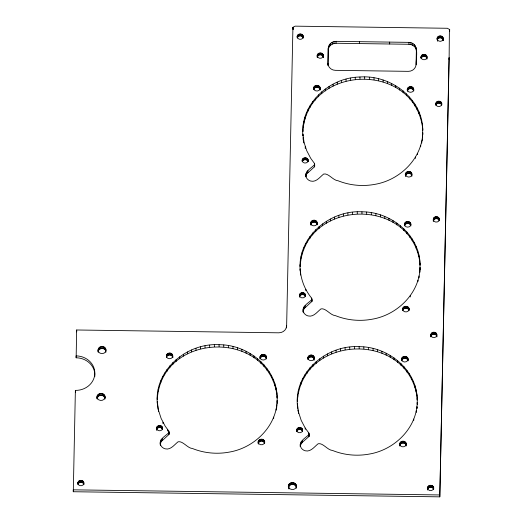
<?xml version="1.0" encoding="UTF-8"?>
<svg xmlns="http://www.w3.org/2000/svg" width="523" height="523" viewBox="0 0 523 523"><rect width="100%" height="100%" fill="white"/><g stroke="black" fill="none" stroke-linecap="round" stroke-linejoin="round"><path stroke-width="0.78" d="M260.062 356.804C259.467 361.047 266.893 361.105 266.416 356.869C265.645 352.456 258.388 354.476 260.075 358.83M401.644 360.805C399.866 355.104 409.823 355.019 407.999 360.87M404.501 223.929C403.906 228.172 411.333 228.231 410.856 223.994C410.307 219.993 403.475 221.157 404.527 225.197M407.378 89.073C406.783 93.316 414.203 93.375 413.732 89.139C412.954 84.726 405.698 86.746 407.391 91.1M407.986 358.843C408.424 362.622 402.082 363.25 401.618 359.536M157.534 405.802L157.292 401.775L158.482 410.222L161.11 418.393L165.131 426.082L168.785 431.07L168.752 432.724C165.673 436.051 159.495 438.555 160.188 444.02M160.201 444.655L161.182 441.569L168.785 434.626L168.818 432.972M297.679 408.47L297.371 403.736L298.555 412.183L301.189 420.348L305.203 428.043L308.858 433.024L308.825 434.678C305.484 438.039 299.215 440.869 300.274 446.609L300.509 443.105M300.542 445.008L302.379 442.255L308.864 436.581L308.897 434.927M311.669 298.169L311.643 299.823C308.302 303.183 302.026 306.014 303.085 311.76L304.072 308.668L311.878 301.425L311.669 298.169C304.85 289.964 300.797 279.524 300.182 268.881L300.352 272.195M422.316 124.167L422.767 130.312C422.728 98.35 390.413 74.606 359.935 77.005C329.372 77.397 299.803 104.188 302.922 135.928L302.889 134.025L304.072 142.472L306.707 150.637L310.721 158.332L314.375 163.313L314.343 164.967C311.002 168.328 304.732 171.158 305.792 176.905L306.779 173.813L314.382 166.876L314.696 165.869M449.407 29.465L449.113 59.609L439.797 496.85L73.298 491.731L75.377 390.4A19.076 17.266 -1.1 0 0 94.82 373.409A19.076 17.266 -1.1 0 0 76.116 355.882L76.149 357.784A19.076 17.266 -1.1 0 1 94.768 376.665M76.149 357.784L76.665 329.987L278.713 332.811A7.701 6.969 -1.1 0 0 286.565 325.947L286.597 327.849L292.926 27.353L295.149 26.15L447.368 28.275L449.355 29.399M328.248 48.149L327.96 65.231L328.248 48.149C328.366 44.187 332.183 41.252 335.995 41.35L408.94 42.37C420.178 43.03 415.778 58.073 416.145 64.865M416.393 49.378L416.073 64.558C415.955 68.52 412.137 71.448 408.326 71.35L335.374 70.337C331.582 70.337 327.862 67.277 327.928 63.329M439.797 496.85L449.08 57.7L449.113 59.609M166.412 355.385C165.641 359.608 173.061 359.916 172.753 355.673C172.394 351.646 165.438 352.587 166.438 356.653M313.702 89.681C312.081 84.007 321.854 84.118 320.102 89.851L319.899 87.204M310.852 222.504C310.08 226.734 317.5 227.034 317.193 222.798C316.428 217.947 308.492 220.621 311.002 225.269M320.05 89.969L320.069 87.942M307.975 357.359C307.204 361.589 314.624 361.89 314.323 357.654C313.741 353.208 306.354 354.986 307.955 359.386M157.331 403.678C154.037 370.127 186.94 342.742 219.052 344.703C248.033 344.572 277.151 367.885 277.17 398.068L276.726 391.917M276.765 393.819C266.22 328.366 161.162 332.765 157.286 399.422L157.253 397.513M160.162 442.752C160.13 445.648 162.385 448.113 165.118 448.812C170.655 450.29 174.329 444.681 178.095 441.778C182.939 440.712 187.391 448.231 192.569 448.551C204.192 453.212 217.13 454.402 229.427 452.075C254.296 447.832 276.536 426.408 277.177 400.422L277.105 403.743M422.355 126.069C411.817 60.616 306.753 65.015 302.882 131.665L302.843 129.763M300.215 270.783C296.92 237.226 329.823 209.847 361.942 211.808C390.916 211.678 420.034 234.99 420.061 265.168L419.616 259.022M419.649 260.925C409.11 195.471 304.046 199.871 300.176 266.521L300.137 264.618M297.404 405.639C294.109 372.082 327.012 344.696 359.131 346.664C388.105 346.533 417.223 369.839 417.249 400.023L416.798 393.871M416.838 395.78C406.299 330.32 301.235 334.72 297.365 401.376L297.326 399.474M422.532 138.118L422.728 128.41M419.884 272.267L420.021 263.265M300.241 444.707C300.209 447.603 302.464 450.074 305.19 450.774C310.727 452.245 314.408 446.635 318.167 443.733C323.011 442.667 327.47 450.185 332.648 450.506C344.265 455.167 357.202 456.357 369.5 454.029C394.375 449.787 416.609 428.363 417.249 402.383L417.289 404.286L417.21 398.121M417.066 407.123L416.962 408.535L416.923 406.633M264.533 441.255L264.573 443.164C263.71 439.98 258.323 440.51 258.264 443.864C256.218 438.248 265.946 437.516 264.658 443.282M264.631 442.007C264.573 445.773 258.205 445.74 258.225 441.961M405.658 173.486C404.488 177.657 411.869 178.506 411.947 174.283C411.653 169.367 403.396 171.439 405.658 176.251M405.573 176.14C405.639 172.78 411.019 172.25 411.882 175.434M402.69 310.355C401.304 305.033 410.47 305.086 409.097 310.401M409.071 309.132C409.012 312.891 402.645 312.865 402.664 309.086M406.103 446.008C408.306 439.823 397.728 439.758 399.912 445.962M399.827 445.844L399.912 443.19M276.654 407.986L276.85 404.678M305.759 174.996C305.726 177.892 307.982 180.363 310.708 181.063C316.245 182.54 319.926 176.931 323.685 174.022C328.529 172.956 332.988 180.474 338.165 180.795C349.782 185.462 362.72 186.652 375.017 184.325C399.892 180.075 422.126 158.652 422.767 132.672L422.806 134.574M422.126 140.935L422.362 139.53M303.052 309.851C303.02 312.747 305.275 315.219 308.008 315.918C313.539 317.389 317.219 311.786 320.985 308.877C325.822 307.812 330.281 315.33 335.459 315.65C347.076 320.311 360.014 321.501 372.311 319.18C397.186 314.931 419.42 293.508 420.067 267.528L420.1 269.43M416.38 412.052L416.609 410.647M98.082 350.024C98.187 345.376 106.058 345.461 105.986 350.135C105.888 354.784 98.017 354.705 98.082 350.024L98.121 351.927C98.219 347.782 104.881 347.161 105.908 351.11M77.829 483.036C77.907 479.46 83.961 479.526 83.909 483.121C83.83 486.697 77.777 486.638 77.829 483.036L77.855 484.311M97.239 395.944L97.121 398.774C95.049 392.237 106.391 391.603 105.012 398.245M104.862 399.173L104.992 396.977M156.717 427.435C155.599 431.318 162.457 432.148 162.561 428.219C162.3 423.591 154.547 425.578 156.71 430.102M156.639 430.037C156.717 426.918 161.731 426.454 162.509 429.422L162.476 427.52M297.214 37.891C295.855 32.746 304.68 32.851 303.288 37.976M303.268 36.702C303.19 40.278 297.136 40.219 297.188 36.617M317.369 57.569C315.179 51.614 325.345 51.627 323.371 57.576L323.247 54.954M317.298 57.491L317.376 54.869M302.216 161.653C300.869 156.586 309.557 156.691 308.178 161.731M323.338 55.667C323.26 59.243 317.206 59.184 317.258 55.588M308.152 160.463C308.073 163.961 302.15 163.902 302.196 160.378M328.287 50.051L328.549 46.364M299.489 295.234C299.568 291.742 305.497 291.801 305.445 295.318C305.367 298.816 299.444 298.751 299.489 295.234L299.509 296.508M299.522 297.142L299.607 294.541M296.678 430.089C296.757 426.598 302.68 426.657 302.634 430.174C302.556 433.672 296.626 433.606 296.678 430.089L296.698 431.357M288.644 485.056L288.526 487.887C286.558 480.598 298.842 481.304 296.266 488.286M420.982 57.033C421.061 53.457 427.114 53.523 427.062 57.118C426.984 60.694 420.93 60.635 420.982 57.033L421.008 58.301M437.163 39.846C435.809 34.701 444.628 34.806 443.243 39.931M443.125 40.644L443.216 38.656M435.744 103.855C435.822 100.279 441.876 100.344 441.824 103.94C441.745 107.516 435.692 107.45 435.744 103.855L435.77 105.123M433.286 219.366C433.364 215.79 439.418 215.855 439.366 219.451C439.287 223.027 433.234 222.968 433.286 219.366L433.325 221.268L433.404 218.653M430.821 334.883C430.9 331.307 436.953 331.366 436.901 334.968C436.823 338.544 430.769 338.479 430.821 334.883L430.939 336.864M430.86 336.786L430.945 334.171M427.677 489.907C425.428 484.435 434.992 483.651 433.665 489.28M427.598 489.829L427.683 487.214M433.639 488.011C433.56 491.587 427.513 491.522 427.566 487.926M260.101 358.706C260.617 355.431 266.024 355.463 266.455 358.771M407.417 90.976C407.927 87.701 413.34 87.733 413.765 91.041L413.732 89.139M404.541 225.831C405.057 222.556 410.463 222.589 410.895 225.897M408.018 360.746C407.594 357.444 402.18 357.412 401.664 360.687L401.631 358.785M166.451 357.287C167.092 354.045 172.498 354.241 172.793 357.575L172.753 355.673M319.932 89.106C318.899 86.38 314.356 86.674 313.761 89.557L313.722 87.655M320.024 88.701C319.376 91.943 313.97 91.741 313.676 88.407M310.884 224.413C311.531 221.17 316.938 221.366 317.232 224.7M308.014 359.262C308.609 356.379 313.153 356.085 314.186 358.817L314.146 356.908M408.973 308.38L409.012 310.289C408.215 307.459 403.671 307.439 402.821 310.237L402.782 308.335M399.945 445.093C400.795 442.295 405.345 442.308 406.136 445.138M406.077 444.74C405.233 447.538 400.683 447.518 399.892 444.687M97.278 397.846C98.344 394.394 103.966 394.44 104.914 397.951L104.875 396.048M104.835 397.905C103.678 401.801 97.023 401.043 97.088 396.865M83.857 484.311C83.131 481.611 78.803 481.572 77.986 484.233L77.947 482.324M303.177 35.989L303.216 37.891C302.49 35.191 298.162 35.152 297.345 37.813L297.306 35.904M317.415 56.778C318.232 54.117 322.56 54.157 323.286 56.857M328.581 48.266C329.621 45.161 332.831 43.226 336.034 43.252L408.979 44.272C412.778 44.272 416.491 47.332 416.432 51.28M427.01 58.308C426.284 55.608 421.956 55.569 421.139 58.223L421.1 56.321M443.256 40.565C443.301 37.349 438.182 36.767 437.293 39.768L437.254 37.859M443.099 39.375C442.21 42.37 437.091 41.788 437.136 38.571M441.739 103.221L441.772 105.13C441.046 102.43 436.725 102.39 435.901 105.045L435.868 103.142M288.683 486.959C289.749 483.507 295.371 483.553 296.319 487.063M296.24 487.018C295.083 490.914 288.435 490.156 288.493 485.985M433.443 220.556C434.26 217.901 438.588 217.941 439.313 220.641M430.978 336.073C431.874 333.079 436.986 333.661 436.94 336.871M427.716 489.116C428.54 486.462 432.861 486.495 433.593 489.195L433.554 487.292M308.067 159.763L308.106 161.666C307.387 159.031 303.157 158.992 302.346 161.587L302.307 159.685M299.64 296.443C300.45 293.848 304.68 293.887 305.399 296.521M302.588 431.377C301.869 428.736 297.639 428.703 296.829 431.298L296.789 429.396M292.926 27.353L293.155 29.125M449.505 31.413L449.702 29.543M439.758 494.948L73.259 489.829L73.298 491.731M303.588 141.576L303.85 142.975M297.816 409.882L298.071 411.281M157.998 409.326L157.704 406.025M303.059 137.34L303.333 140.171L303.294 138.268M300.49 273.614L300.627 275.026L300.588 273.124M449.623 29.55L449.662 31.452M449.545 29.536L449.577 31.445M443.131 37.944L443.164 39.846M442.837 37.27L442.876 39.179M442.366 36.695L442.406 38.597M441.745 36.25L441.785 38.153M441.02 35.963L441.059 37.865M440.235 35.858L440.274 37.761M441.451 102.554L441.484 104.456M440.974 101.972L441.013 103.881M439.451 35.937L439.483 37.846M440.359 101.527L440.392 103.43M438.705 36.205L438.745 38.107M439.627 101.24L439.666 103.142M438.071 36.636L438.104 38.539M437.574 37.198L437.614 39.101M438.843 101.135L438.882 103.038M437.516 39.957L437.542 41.232M438.058 101.22L438.091 103.123M437.32 101.488L437.352 103.391M439.274 218.738L439.392 220.719M438.987 218.065L439.026 219.974M436.679 101.913L436.718 103.816M438.516 217.49L438.555 219.392M436.182 102.482L436.221 104.384M437.895 217.038L437.934 218.947M437.169 216.757L437.202 218.66M436.385 216.653L436.417 218.555M435.594 216.731L435.633 218.634M434.855 216.999L434.894 218.902M436.816 334.249L436.927 336.237M434.214 217.431L434.253 219.333M436.528 333.582L436.561 335.485M436.051 333.001L436.09 334.903M433.724 217.993L433.757 219.895M435.437 332.556L435.469 334.459M434.705 332.268L434.744 334.171M433.92 332.164L433.959 334.066M433.136 332.249L433.168 334.151M432.397 332.51L432.429 334.413M426.971 56.406L426.964 59.099M426.683 55.732L426.722 57.635M431.756 332.942L431.795 334.844M426.212 55.157L426.252 57.059M431.259 333.504L431.298 335.413M425.591 54.706L425.63 56.608M433.266 486.625L433.299 488.528M424.866 54.418L424.898 56.327M432.796 486.044L432.828 487.946M424.081 54.314L424.114 56.223M432.175 485.599L432.207 487.501M423.29 54.399L423.329 56.301M431.449 485.311L431.482 487.214M422.551 54.667L422.591 56.569M430.664 485.207L430.697 487.109M421.911 55.092L421.95 57M429.873 485.292L429.913 487.194M421.42 55.66L421.453 57.563M429.135 485.553L429.167 487.456M421.545 119.963L421.577 121.866M428.494 485.985L428.533 487.887M421.741 141.145L421.78 143.047M427.997 486.547L428.036 488.456M420.4 115.831L420.44 117.734M420.682 145.302L420.708 146.571M418.91 111.798L418.943 113.7M416.171 47.586L416.21 49.489M417.066 107.875L417.106 109.784M415.452 45.913L415.484 47.815M417.504 153.331L417.524 154.599M418.838 254.819L418.871 256.721M419.041 276L419.073 277.903M414.275 44.468L414.308 46.37M414.896 104.103L414.929 106.006M417.7 250.687L417.733 252.589M417.975 280.158L418.001 281.426M415.399 157.148L415.425 158.417M412.725 43.35L412.758 45.253M413.523 88.407L413.562 90.309M413.118 87.746L413.157 89.649M416.203 246.653L416.243 248.556M412.536 87.204L412.575 89.106M412.399 100.501L412.438 102.403M411.817 86.818L411.856 88.72M410.901 42.631L410.941 44.533M414.36 242.731L414.399 244.633M411.013 86.615L411.052 88.518M410.176 86.609L410.215 88.511M411.849 173.531L411.869 174.8M411.823 175.028L411.849 176.297M416.027 389.674L416.06 391.577M416.223 410.849L416.249 412.124M411.536 172.825L411.575 174.734M408.94 42.37L408.979 44.272M409.594 97.082L409.633 98.984M411.032 172.224L411.071 174.126M409.365 86.792L409.404 88.701M412.189 238.959L412.222 240.861M414.883 385.543L414.922 387.445M410.378 171.76L410.411 173.662M408.633 87.164L408.672 89.067M410.856 223.994L410.882 225.263M408.038 87.694L408.071 89.596M409.607 171.466L409.646 173.368M410.653 223.262L410.692 225.165M410.248 222.602L410.28 224.504M413.392 381.502L413.425 383.405M407.607 88.348L407.639 90.25M413.752 419.08L413.771 420.348M408.783 171.354L408.816 173.263M409.666 222.059L409.699 223.962M409.692 235.35L409.731 237.259M406.508 93.872L406.541 95.781M407.947 171.452L407.986 173.355M408.947 221.674L408.979 223.576M410.267 295.665L410.294 296.933M411.549 377.586L411.588 379.489M408.143 221.471L408.175 223.373M407.175 171.734L407.208 173.636M406.502 172.191L406.541 174.094M407.306 221.458L407.339 223.367M408.659 307.681L408.698 309.583M405.985 172.786L406.025 174.689M406.894 231.937L406.927 233.84M408.162 307.079L408.195 308.982M406.495 221.647L406.528 223.55M409.378 373.814L409.411 375.717M407.502 306.609L407.541 308.511M405.763 222.02L405.796 223.922M403.148 90.897L403.187 92.8M405.162 222.55L405.201 224.452M406.737 306.315L406.77 308.217M407.777 358.111L407.816 360.014M404.73 223.197L404.769 225.106M407.371 357.451L407.41 359.353M405.907 306.21L405.946 308.112M406.789 356.908L406.829 358.817M406.881 370.206L406.92 372.108M403.802 228.728L403.841 230.636M406.07 356.523L406.11 358.432M405.077 306.301L405.116 308.204M404.299 306.589L404.338 308.492M405.266 356.32L405.305 358.222M399.539 88.171L399.579 90.074M403.632 307.04L403.664 308.949M404.429 356.313L404.469 358.216M406.103 443.236L406.123 444.504M405.789 442.536L405.828 444.439M403.115 307.642L403.148 309.544M404.076 366.793L404.116 368.695M403.619 356.503L403.658 358.405M405.286 441.928L405.325 443.831M404.632 441.464L404.665 443.367M400.441 225.753L400.481 227.655M402.887 356.869L402.926 358.778M402.285 357.399L402.324 359.308M403.861 441.17L403.9 443.073M401.86 358.052L401.893 359.955M403.03 441.066L403.07 442.968M395.702 85.707L395.741 87.609M400.991 363.583L401.023 365.485M402.2 441.157L402.239 443.059M401.429 441.438L401.461 443.341M396.833 223.027L396.872 224.929M400.755 441.896L400.795 443.798M400.239 442.491L400.278 444.393M397.63 360.609L397.67 362.511M391.668 83.53L391.701 85.432M389.648 42.102L389.681 44.004M393.002 220.562L393.035 222.465M394.022 357.882L394.061 359.785M387.451 81.64L387.491 83.543M388.962 218.385L389.001 220.288M390.184 355.418L390.223 357.32M383.084 80.058L383.124 81.961M384.745 216.496L384.784 218.398M386.151 353.234L386.183 355.137M378.593 78.79L378.632 80.692M380.378 214.914L380.417 216.816M381.934 351.351L381.973 353.254M374.004 77.849L374.037 79.751M375.887 213.646L375.926 215.548M377.567 349.769L377.606 351.672M369.343 77.234L369.382 79.136M371.297 212.704L371.337 214.607M373.076 348.501L373.115 350.403M364.649 76.953L364.681 78.855M366.636 212.09L366.675 213.992M368.486 347.56L368.519 349.462M359.393 41.677L359.432 43.579M359.935 77.005L359.974 78.908M361.942 211.808L361.975 213.711M363.825 346.945L363.864 348.848M355.241 77.391L355.28 79.293M357.229 211.861L357.268 213.763M359.131 346.664L359.164 348.566M350.6 78.11L350.632 80.012M352.535 212.246L352.574 214.149M354.417 346.716L354.457 348.619M346.023 79.156L346.063 81.065M347.893 212.966L347.926 214.868M349.724 347.102L349.763 349.004M341.558 80.529L341.597 82.431M343.323 214.012L343.356 215.914M345.082 347.821L345.115 349.724M337.224 82.209L337.257 84.111M335.995 41.35L336.034 43.252M338.852 215.384L338.891 217.287M340.506 348.867L340.545 350.77M334.02 41.559L334.06 43.461M333.046 84.19L333.079 86.092M332.177 42.226L332.21 44.128M334.517 217.065L334.557 218.967M330.575 43.298L330.614 45.2M336.041 350.233L336.08 352.136M329.34 44.71L329.379 46.612M329.052 86.458L329.085 88.367M330.34 219.045L330.373 220.948M331.706 351.914L331.739 353.816M325.26 89.008L325.299 90.91M326.345 221.314L326.378 223.216M322.959 54.287L322.998 56.19M322.488 53.706L322.528 55.608M321.867 53.261L321.906 55.163M327.529 353.894L327.561 355.803M321.142 52.973L321.181 54.876M321.71 91.819L321.743 93.722M320.357 52.869L320.396 54.771M319.566 52.947L319.605 54.856M322.56 223.864L322.593 225.766M318.827 53.215L318.867 55.118M319.52 86.53L319.553 88.433M318.958 85.968L318.997 87.871M318.193 53.647L318.226 55.549M317.696 54.209L317.729 56.111M318.259 85.556L318.298 87.459M323.534 356.17L323.567 358.072M318.409 94.866L318.442 96.775M317.461 85.327L317.5 87.23M316.631 85.288L316.663 87.191M319.004 226.675L319.037 228.577M315.814 85.445L315.846 87.348M315.376 98.141L315.415 100.05M315.062 85.792L315.101 87.694M314.441 86.295L314.48 88.204M317.147 223.556L317.173 224.825M319.743 358.719L319.782 360.622M317.023 222.059L317.062 223.962M316.644 221.386L316.683 223.288M313.983 86.936L314.022 88.838M316.088 220.824L316.121 222.726M314.663 163.967L314.689 166.229M314.545 164.667L314.584 166.569M315.702 229.721L315.735 231.63M314.343 164.967L314.382 166.876M315.389 220.412L315.421 222.314M312.643 101.625L312.676 103.528M314.591 220.176L314.63 222.079M313.754 220.137L313.793 222.046M316.193 361.524L316.225 363.433M312.937 220.301L312.976 222.203M310.217 105.286L310.25 107.189M312.669 232.996L312.708 234.905M312.192 220.641L312.224 222.55M314.323 357.654L314.349 358.922M311.571 221.151L311.603 223.053M314.016 359.124L314.042 360.399M313.774 356.235L313.807 358.144M311.113 221.785L311.146 223.687M313.212 355.673L313.251 357.582M311.956 298.823L311.989 301.085M311.839 299.522L311.878 301.425M308.112 109.104L308.152 111.013M311.643 299.823L311.675 301.732M312.891 364.577L312.924 366.479M312.512 355.267L312.551 357.17M309.936 236.481L309.976 238.383M311.715 355.032L311.754 356.934M307.786 159.11L307.818 161.012M307.857 170.642L307.897 172.544M306.347 113.066L306.386 114.968M307.321 158.547L307.361 160.45M310.884 354.993L310.917 356.895M306.713 158.109L306.753 160.012M306.74 171.91L306.779 173.813M310.061 355.15L310.1 357.052M306.001 157.828L306.04 159.731M307.511 240.142L307.544 242.044M309.858 367.852L309.897 369.754M304.929 117.132L304.968 119.041M306.027 173.394L306.06 175.303M309.315 355.496L309.355 357.399M305.21 146.603L305.249 148.506M302.889 35.316L302.922 37.225M305.229 157.724L305.269 159.626M308.694 356.006L308.733 357.909M302.418 34.74L302.451 36.643M303.87 121.29L303.909 123.193M304.458 157.809L304.497 159.711M308.237 356.64L308.276 358.543M301.797 34.296L301.836 36.198M309.145 433.678L309.171 435.934M303.177 125.507L303.209 127.416M303.732 158.064L303.771 159.973M305.406 243.96L305.445 245.869M309.028 434.371L309.067 436.28M308.858 433.024L308.864 436.581M301.071 34.008L301.104 35.91M305.844 289.415L305.863 290.683M303.105 158.489L303.144 160.391M307.125 371.33L307.158 373.239M305.36 294.619L305.471 296.587M300.287 33.903L300.32 35.806M302.621 159.038L302.66 160.94M305.079 293.965L305.112 295.868M305.151 305.497L305.19 307.4M304.615 293.403L304.654 295.305M299.496 33.982L299.535 35.891M303.641 247.922L303.68 249.824M304.007 292.965L304.046 294.867M298.757 34.25L298.796 36.152M304.033 306.766L304.072 308.668M303.294 292.684L303.333 294.586M298.117 34.681L298.156 36.584M304.7 374.998L304.732 376.9M302.229 251.988L302.261 253.89M303.32 308.25L303.353 310.159M303.248 311.466L303.275 312.734M305.203 428.043L305.229 429.311M297.626 35.244L297.659 37.146M302.523 292.579L302.562 294.482M301.163 256.146L301.202 258.048M301.751 292.664L301.791 294.567M300.47 260.362L300.503 262.271M301.026 292.919L301.065 294.822M302.595 378.815L302.634 380.718M300.398 293.344L300.437 295.247M299.914 293.893L299.954 295.796M302.549 429.475L302.575 430.743M302.268 428.821L302.301 430.723M302.34 440.353L302.379 442.255M301.804 428.252L301.843 430.154M300.83 382.777L300.869 384.68M301.196 427.814L301.235 429.723M301.222 441.621L301.261 443.524M293.115 27.216L293.102 29.183M293.004 27.32L293.037 29.229M300.483 427.539L300.516 429.442M299.411 386.843L299.45 388.746M299.712 427.435L299.751 429.337M298.352 391.001L298.391 392.904M298.94 427.513L298.979 429.422M298.555 412.183L298.581 413.451M297.659 395.218L297.692 397.12M298.215 427.775L298.254 429.677M297.587 428.193L297.626 430.096M297.103 428.749L297.142 430.651M296.28 485.161L296.417 487.364M295.9 484.291L295.94 486.194M295.292 483.54L295.325 485.442M294.482 482.958L294.521 484.86M293.54 482.585L293.573 484.488M292.52 482.448L292.553 484.35M291.494 482.559L291.533 484.461M290.533 482.899L290.572 484.808M289.703 483.461L289.742 485.364M289.062 484.193L289.095 486.096M288.984 487.782L289.01 489.051M288.604 486.913L288.631 488.181M275.948 387.72L275.987 389.622M276.151 408.894L276.177 410.163M274.81 383.581L274.843 385.49M273.313 379.548L273.352 381.45M273.673 417.125L273.699 418.393M271.476 375.632L271.509 377.534M269.299 371.86L269.338 373.762M266.808 368.251L266.841 370.153M266.416 356.869L266.429 358.896M266.214 356.137L266.253 358.039M265.808 355.477L265.841 357.379M265.226 354.934L265.259 356.836M264.507 354.548L264.54 356.451M264.004 364.832L264.043 366.734M263.703 354.346L263.736 356.248M262.866 354.333L262.899 356.241M264.226 440.556L264.259 442.458M262.056 354.522L262.088 356.425M263.723 439.954L263.762 441.857M263.062 439.483L263.102 441.392M261.323 354.895L261.363 356.797M260.912 361.628L260.951 363.531M260.722 355.424L260.761 357.327M262.298 439.189L262.33 441.092M260.291 356.078L260.33 357.98M261.467 439.085L261.507 440.987M260.637 439.176L260.676 441.085M259.859 439.464L259.898 441.366M257.551 358.654L257.591 360.556M259.192 439.921L259.225 441.824M258.676 440.516L258.708 442.419M258.342 441.209L258.349 443.981M253.949 355.921L253.982 357.83M250.112 353.463L250.151 355.365M246.072 351.279L246.111 353.182M241.861 349.39L241.894 351.293M237.494 347.808L237.527 349.71M232.996 346.546L233.036 348.449M228.407 345.598L228.446 347.501M223.752 344.984L223.785 346.886M219.052 344.703L219.091 346.605M214.345 344.755L214.378 346.664M209.651 345.147L209.684 347.05M205.003 345.866L205.042 347.769M200.433 346.912L200.472 348.815M195.968 348.279L196.001 350.181M191.627 349.959L191.666 351.861M187.45 351.94L187.489 353.842M183.455 354.215L183.495 356.117M179.67 356.764L179.709 358.667M176.114 359.569L176.153 361.471M172.708 356.431L172.734 357.699M172.812 362.622L172.851 364.524M172.583 354.934L172.623 356.836M172.204 354.261L172.244 356.163M171.649 353.698L171.681 355.601M170.949 353.286L170.982 355.189M170.152 353.051L170.191 354.96M169.785 365.897L169.818 367.8M169.315 353.018L169.354 354.921M168.498 353.175L168.537 355.078M167.752 353.522L167.791 355.424M169.066 431.723L169.099 433.979M168.955 432.416L168.988 434.319M168.785 431.07L168.785 434.626M167.131 354.025L167.164 355.928M167.046 369.375L167.085 371.278M166.674 354.659L166.706 356.568M167.621 429.69L167.648 430.959M164.621 373.036L164.66 374.939M162.522 376.861L162.555 378.763M162.954 422.309L162.98 423.578M162.189 426.86L162.228 428.768M162.267 438.392L162.3 440.294M161.731 426.297L161.764 428.2M160.757 380.816L160.79 382.718M161.123 425.859L161.156 427.762M161.149 439.66L161.182 441.569M160.404 425.578L160.443 427.487M159.338 384.889L159.378 386.791M160.43 441.151L160.469 443.053M160.365 444.36L160.391 445.629M159.639 425.48L159.672 427.383M158.279 389.047L158.312 390.949M158.861 425.559L158.9 427.461M158.482 410.222L158.502 411.49M157.58 393.263L157.619 395.166M158.142 425.82L158.175 427.722M157.515 426.238L157.547 428.141M157.031 426.788L157.063 428.697M105.875 349.207L105.855 352.332M105.496 348.338L105.535 350.24M104.881 347.586L104.92 349.488M104.077 347.004L104.116 348.906M104.495 395.179L104.535 397.081M103.129 346.631L103.168 348.534M103.887 394.427L103.92 396.329M103.077 393.845L103.116 395.748M102.109 346.494L102.148 348.396M102.135 393.473L102.168 395.375M101.089 346.599L101.122 348.501M101.116 393.335L101.148 395.238M100.128 346.945L100.161 348.848M99.298 347.507L99.331 349.41M100.089 393.44L100.128 395.349M98.651 348.24L98.69 350.142M99.128 393.786L99.167 395.689M98.239 349.096L98.226 352.227M98.298 394.349L98.337 396.251M97.651 395.081L97.69 396.983M97.2 397.8L97.226 399.069M83.817 482.409L83.928 484.396M83.53 481.735L83.569 483.644M83.059 481.16L83.092 483.062M82.438 480.709L82.477 482.618M81.712 480.428L81.745 482.33M80.928 480.323L80.96 482.226M80.137 480.402L80.176 482.311M76.665 329.987L76.698 331.889M79.398 480.67L79.437 482.572M78.757 481.101L78.796 483.004M78.267 481.663L78.3 483.566M75.377 390.4L75.417 392.309M277.138 396.159L277.216 402.331"/></g></svg>
